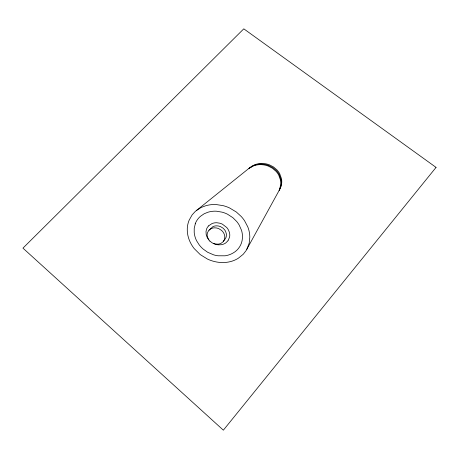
<?xml version="1.0" encoding="UTF-8"?>
<svg xmlns="http://www.w3.org/2000/svg" width="459" height="459" viewBox="0 0 459 459"><rect width="100%" height="100%" fill="white"/><g stroke="black" fill="none" stroke-linecap="round" stroke-linejoin="round"><path stroke-width="0.69" d="M195.339 223.682L194.22 228.312L194.209 232.443A25.423 24.207 -3.6 0 0 195.35 237.791A24.889 23.702 -3.7 0 0 196.687 240.918L199.172 244.819A30.518 29.026 -2.1 0 0 203.136 249.042L207.646 252.261L213.584 254.831A27.735 26.41 -2.8 0 0 218.065 255.783L224.979 255.801A21.011 20.076 -3 0 0 227.211 255.382A21.51 20.552 -3 0 0 233.31 252.88C238.445 249.966 241.939 244.469 242.375 238.577A23.294 22.261 -4 0 0 241.486 230.217L239.237 225.151A29.726 28.429 -6.2 0 0 236.683 221.479L232.845 217.658L227.44 214.169A29.554 28.269 -6 0 0 222.139 212.167L216.528 211.215A23.134 22.061 -5.2 0 0 207.933 212.236L204.192 213.751L200.376 216.367A19.175 18.245 -5.5 0 0 195.207 223.814M279.135 190.422L280.765 184.868A19.508 18.062 6.4 0 0 280.581 180.312L278.733 175.126A20.93 19.387 6.2 0 0 275.928 171.236L272.388 168.229L268.308 166.101A20.833 19.301 6.3 0 0 263.609 164.861L261.165 164.638A18.32 16.949 6.2 0 0 258.727 164.706A19.381 17.941 6.3 0 0 253.357 165.946L248.686 168.579L195.213 211.49L192.149 214.852L189.148 220.171A27.46 26.129 -5 0 0 187.513 226.086C186.612 232.392 188.179 238.887 191.351 244.36A37.724 35.871 -1.9 0 0 194.203 248.594L200.216 254.584L207.543 259.106A37.655 35.802 -2 0 0 212.488 260.993C218.914 262.973 225.96 263.173 232.38 261.045A27.477 26.261 -2.6 0 0 238.261 258.274L243.218 254.28L246.081 250.62L279.99 188.873L281.155 186.038L281.688 183.239A19.146 17.706 6.5 0 0 281.516 178.775L279.703 173.697A20.448 18.922 6.4 0 0 276.955 169.887L273.495 166.944L269.404 164.833A20.403 18.882 6.5 0 0 264.688 163.628L259.002 163.645A19.066 17.631 6.5 0 0 254.47 164.879L251.825 166.21L248.921 168.396M279.359 190.02L280.656 186.939L281.195 184.111A19.335 17.895 6.4 0 0 281.017 179.601L279.187 174.46A20.707 19.175 6.2 0 0 276.404 170.61L272.904 167.633L268.767 165.492M246.839 249.289L249.197 243.144L249.816 237.102A31.103 29.737 -4.2 0 0 247.803 226.912L244.63 220.871A38.642 36.984 -6.8 0 0 241.262 216.528L236.339 212.018L229.557 207.944A37.73 36.112 -6.4 0 0 223.051 205.632L216.229 204.559A29.892 28.498 -5.4 0 0 205.775 205.73L201.168 207.479L196.383 210.52M228.043 240.659L229.569 237.165A11.171 10.666 -4.1 0 0 229.408 232.403L228.593 230.303A14.401 13.759 -5.2 0 0 226.706 227.475L222.408 224.187A14.413 13.77 -5.1 0 0 219.695 223.183L216.814 222.747A11.108 10.597 -4.8 0 0 211.943 223.613L208.725 225.765M227.934 240.809L225.708 242.972A10.402 9.932 -3.8 0 1 221.095 244.745L218.461 244.819A13.345 12.72 -3.7 0 1 215.351 244.228L213.475 243.471M209.866 241.09L212.006 242.754A10.574 10.087 -4.4 0 0 215.001 243.947L218.082 244.154A7.78 7.436 -4.6 0 0 221.301 243.138L222.913 241.904L225.094 239.082A7.109 6.787 -3.9 0 0 226.235 236.701L226.43 234.188L225.644 231.543A10.89 10.396 -5.1 0 0 224.531 229.707L223.068 228.175L220.618 226.694A10.178 9.719 -4.9 0 0 217.962 225.937L216.384 225.839A7.946 7.579 -4.7 0 0 212.775 226.752L208.753 230.452L207.577 232.506A7.803 7.447 -5.3 0 0 207.204 235.708L208.042 238.531A10.574 10.087 -4.4 0 0 209.849 241.078M209.017 230.166L210.899 228.748A8.044 7.683 -5.5 0 1 214.56 227.836L216.16 227.934A10.373 9.914 -5.7 0 1 218.857 228.708L221.433 230.326A10.924 10.448 -5.8 0 1 223.51 232.759L224.072 233.82A8.893 8.497 -5.2 0 1 224.778 237.515L224.267 239.816A7.057 6.747 -4.6 0 1 223.418 241.296M208.598 225.891L208.61 225.885A9.409 8.968 -5 0 0 206.625 228.943L206.011 231.474L206.171 234.331A13.001 12.399 -3.8 0 0 207.107 237.223L208.839 239.862M249.283 168.097L253.666 165.533A19.249 17.809 6.4 0 1 258.251 164.288L259.06 164.179A18.073 16.713 6.3 0 1 261.521 164.075L264 164.27A20.649 19.123 6.3 0 1 268.767 165.492M436.05 167.397L223.361 430.175L22.95 248.135L243.792 28.825L436.05 167.397"/></g></svg>
